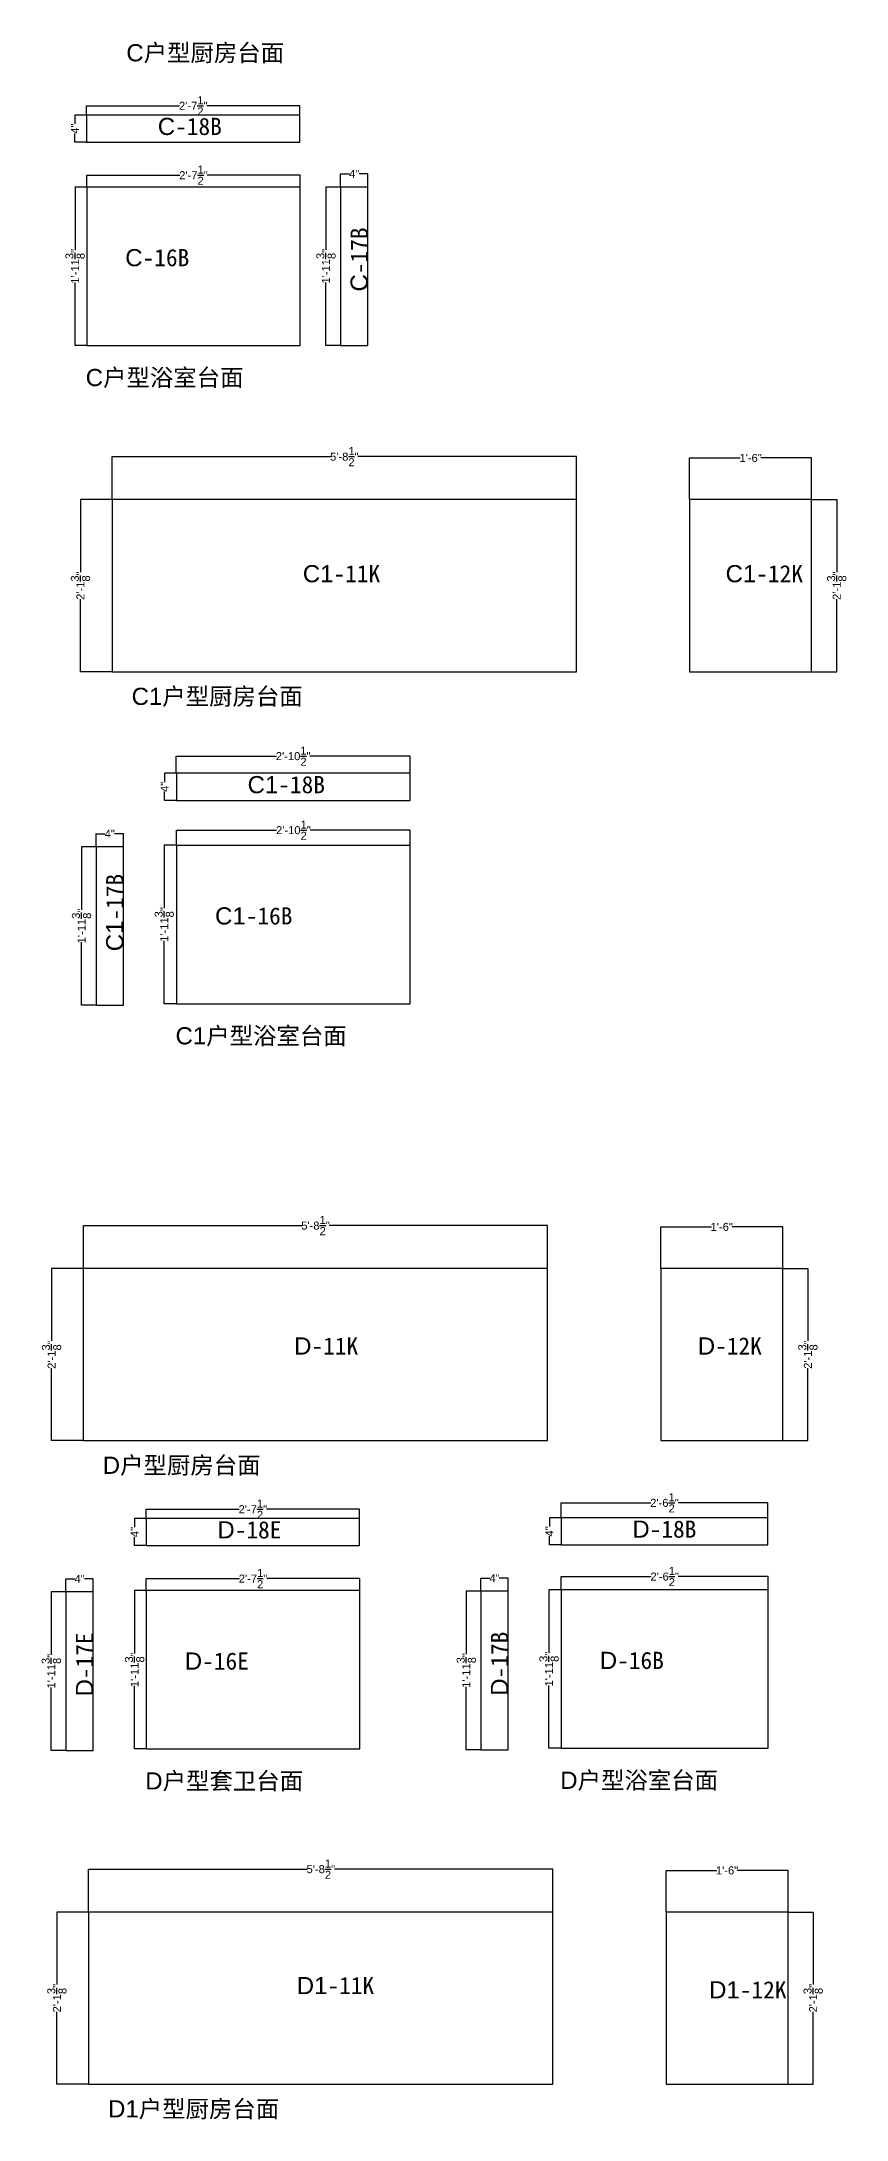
# Model space of a CAD drawing. Header units: inches. Extents: x -997106 to 39633, y -30199 to 1961.
# Drawn here: x 18442 to 21459, y -22111 to -14322 of the extents above; entities that cross this region are included whole.
import ezdxf

# ---------------------------------------------------------------- set-up
doc = ezdxf.new("R2010")
doc.units = ezdxf.units.IN
doc.header["$MEASUREMENT"] = 0
doc.layers.get('Defpoints').update_dxf_attribs({"color": 3})
doc.layers.add('编号', color=10, linetype='Continuous', plot=False)
doc.styles.get("Standard").update_dxf_attribs({"font": 'arial.ttf'})
doc.dimstyles.get("Standard").update_dxf_attribs({"dimtxt": 30, "dimasz": 1, "dimexe": 0.18, "dimexo": 0.0625, "dimgap": 0.09, "dimtad": 0, "dimtoh": 1, "dimdec": 4, "dimlfac": 0.03937, "dimzin": 0, "dimdsep": 46, "dimlunit": 4, "dimtxsty": 'Standard', "dimblk": 'ARCHTICK', "dimcen": 1, "dimadec": 0, "dimazin": 0, "dimtfac": 1, "dimtdec": 4, "dimtix": 1, "dimtofl": 0, "dimtmove": 2, "dimatfit": 3, "dimldrblk": 'ARCHTICK', "dimfxl": 1, "dimtolj": 1, "dimtzin": 0, "dimarcsym": 0})

# ---------------------------------------------------------------- blocks, each defined once
blk = doc.blocks.new('_ArchTick')
at = {"color": 0, "linetype": 'ByBlock', "const_width": 0.15}
blk.add_lwpolyline([(-0.5, -0.5), (0.5, 0.5)], dxfattribs=at)
blk = doc.blocks.new('*D322')
at = {"color": 0, "lineweight": -2, "transparency": 16777216}
for p, q in [((18707.1, -16039.2), (18707.1, -15878)), ((18707.1, -15878.2), (19526.2, -15878.2)), ((20447.1, -15878.2), (19628, -15878.2)), ((20447.1, -16039.2), (20447.1, -15878))]:
    blk.add_line(p, q, dxfattribs=at)
at = {"layer": 'Defpoints', "color": 0, "transparency": 16777216}
for p in [(20447.1, -15878.2), (18707.1, -16039.3), (20447.1, -16039.3)]:
    blk.add_point(p, dxfattribs=at)
at = {"color": 0, "lineweight": -2, "transparency": 16777216, "rotation": 180}
blk.add_blockref('_ArchTick', (18707.1, -15878.2), dxfattribs=at)
at = {"color": 0, "lineweight": -2, "transparency": 16777216}
blk.add_blockref('_ArchTick', (20447.1, -15878.2), dxfattribs=at)
at = {"color": 0, "transparency": 16777216, "insert": (19577.1, -15878.2), "char_height": 30, "attachment_point": 5}
blk.add_mtext('\\A1;5\'-8{\\H1x;\\S1/2;}"', dxfattribs=at)
blk = doc.blocks.new('*D323')
at = {"color": 0, "lineweight": -2, "transparency": 16777216}
for p, q in [((18707.1, -16039.3), (18587.9, -16039.3)), ((18588.1, -16039.3), (18588.1, -16310.7)), ((18588.1, -16684.3), (18588.1, -16412.9)), ((18707.1, -16684.3), (18587.9, -16684.3))]:
    blk.add_line(p, q, dxfattribs=at)
at = {"layer": 'Defpoints', "color": 0, "transparency": 16777216}
for p in [(18707.1, -16039.3), (18588.1, -16684.3), (18707.1, -16684.3)]:
    blk.add_point(p, dxfattribs=at)
at = {"color": 0, "lineweight": -2, "transparency": 16777216}
for p, rotation in [((18588.1, -16039.3), 90), ((18588.1, -16684.3), 270)]:
    blk.add_blockref('_ArchTick', p, dxfattribs=dict(at, rotation=rotation))
at = {"color": 0, "transparency": 16777216, "insert": (18588.1, -16361.8), "char_height": 30, "attachment_point": 5, "rotation": 90}
blk.add_mtext('\\A1;2\'-1{\\H1x;\\S3/8;}"', dxfattribs=at)
blk = doc.blocks.new('*D324')
at = {"color": 0, "lineweight": -2, "transparency": 16777216}
for p, q in [((20871.2, -16039.2), (20871.2, -15883)), ((20871.2, -15883.2), (21061.2, -15883.2)), ((21328.2, -15883.2), (21138.3, -15883.2)), ((21328.2, -16039.2), (21328.2, -15883))]:
    blk.add_line(p, q, dxfattribs=at)
at = {"layer": 'Defpoints', "color": 0, "transparency": 16777216}
for p in [(21328.2, -15883.2), (20871.2, -16039.3), (21328.2, -16039.3)]:
    blk.add_point(p, dxfattribs=at)
at = {"color": 0, "lineweight": -2, "transparency": 16777216, "rotation": 180}
blk.add_blockref('_ArchTick', (20871.2, -15883.2), dxfattribs=at)
at = {"color": 0, "lineweight": -2, "transparency": 16777216}
blk.add_blockref('_ArchTick', (21328.2, -15883.2), dxfattribs=at)
at = {"color": 0, "transparency": 16777216, "insert": (21099.7, -15883.2), "char_height": 30, "attachment_point": 5}
blk.add_mtext('\\A1;1\'-6"', dxfattribs=at)
blk = doc.blocks.new('*D325')
at = {"color": 0, "lineweight": -2, "transparency": 16777216}
for p, q in [((21328.3, -16039.3), (21422.7, -16039.3)), ((21422.5, -16039.3), (21422.5, -16310.7)), ((21422.5, -16684.3), (21422.5, -16412.9)), ((21328.3, -16684.3), (21422.7, -16684.3))]:
    blk.add_line(p, q, dxfattribs=at)
at = {"layer": 'Defpoints', "color": 0, "transparency": 16777216}
for p in [(21328.2, -16039.3), (21328.2, -16684.3), (21422.5, -16684.3)]:
    blk.add_point(p, dxfattribs=at)
at = {"color": 0, "lineweight": -2, "transparency": 16777216}
for p, rotation in [((21422.5, -16039.3), 90), ((21422.5, -16684.3), 270)]:
    blk.add_blockref('_ArchTick', p, dxfattribs=dict(at, rotation=rotation))
at = {"color": 0, "transparency": 16777216, "insert": (21422.5, -16361.8), "char_height": 30, "attachment_point": 5, "rotation": 90}
blk.add_mtext('\\A1;2\'-1{\\H1x;\\S3/8;}"', dxfattribs=at)
blk = doc.blocks.new('*D368')
at = {"color": 0, "lineweight": -2, "transparency": 16777216}
for p, q in [((18599, -18921.6), (18599, -18760.4)), ((18599, -18760.6), (19418.1, -18760.6)), ((20339, -18760.6), (19519.9, -18760.6)), ((20339, -18921.6), (20339, -18760.4))]:
    blk.add_line(p, q, dxfattribs=at)
at = {"layer": 'Defpoints', "color": 0, "transparency": 16777216}
for p in [(20339, -18760.6), (18599, -18921.7), (20339, -18921.7)]:
    blk.add_point(p, dxfattribs=at)
at = {"color": 0, "lineweight": -2, "transparency": 16777216, "rotation": 180}
blk.add_blockref('_ArchTick', (18599, -18760.6), dxfattribs=at)
at = {"color": 0, "lineweight": -2, "transparency": 16777216}
blk.add_blockref('_ArchTick', (20339, -18760.6), dxfattribs=at)
at = {"color": 0, "transparency": 16777216, "insert": (19469, -18760.6), "char_height": 30, "attachment_point": 5}
blk.add_mtext('\\A1;5\'-8{\\H1x;\\S1/2;}"', dxfattribs=at)
blk = doc.blocks.new('*D369')
at = {"color": 0, "lineweight": -2, "transparency": 16777216}
for p, q in [((18598.9, -18921.7), (18479.8, -18921.7)), ((18480, -18921.7), (18480, -19193.1)), ((18480, -19566.7), (18480, -19295.3)), ((18598.9, -19566.7), (18479.8, -19566.7))]:
    blk.add_line(p, q, dxfattribs=at)
at = {"layer": 'Defpoints', "color": 0, "transparency": 16777216}
for p in [(18599, -18921.7), (18480, -19566.7), (18599, -19566.7)]:
    blk.add_point(p, dxfattribs=at)
at = {"color": 0, "lineweight": -2, "transparency": 16777216}
for p, rotation in [((18480, -18921.7), 90), ((18480, -19566.7), 270)]:
    blk.add_blockref('_ArchTick', p, dxfattribs=dict(at, rotation=rotation))
at = {"color": 0, "transparency": 16777216, "insert": (18480, -19244.2), "char_height": 30, "attachment_point": 5, "rotation": 90}
blk.add_mtext('\\A1;2\'-1{\\H1x;\\S3/8;}"', dxfattribs=at)
blk = doc.blocks.new('*D370')
at = {"color": 0, "lineweight": -2, "transparency": 16777216}
for p, q in [((20763.1, -18921.6), (20763.1, -18765.4)), ((20763.1, -18765.6), (20953.1, -18765.6)), ((21220.1, -18765.6), (21030.2, -18765.6)), ((21220.1, -18921.6), (21220.1, -18765.4))]:
    blk.add_line(p, q, dxfattribs=at)
at = {"layer": 'Defpoints', "color": 0, "transparency": 16777216}
for p in [(21220.1, -18765.6), (20763.1, -18921.7), (21220.1, -18921.7)]:
    blk.add_point(p, dxfattribs=at)
at = {"color": 0, "lineweight": -2, "transparency": 16777216, "rotation": 180}
blk.add_blockref('_ArchTick', (20763.1, -18765.6), dxfattribs=at)
at = {"color": 0, "lineweight": -2, "transparency": 16777216}
blk.add_blockref('_ArchTick', (21220.1, -18765.6), dxfattribs=at)
at = {"color": 0, "transparency": 16777216, "insert": (20991.6, -18765.6), "char_height": 30, "attachment_point": 5}
blk.add_mtext('\\A1;1\'-6"', dxfattribs=at)
blk = doc.blocks.new('*D371')
at = {"color": 0, "lineweight": -2, "transparency": 16777216}
for p, q in [((21220.2, -18921.7), (21314.5, -18921.7)), ((21314.4, -18921.7), (21314.4, -19193.1)), ((21314.4, -19566.7), (21314.4, -19295.3)), ((21220.2, -19566.7), (21314.5, -19566.7))]:
    blk.add_line(p, q, dxfattribs=at)
at = {"layer": 'Defpoints', "color": 0, "transparency": 16777216}
for p in [(21220.1, -18921.7), (21220.1, -19566.7), (21314.4, -19566.7)]:
    blk.add_point(p, dxfattribs=at)
at = {"color": 0, "lineweight": -2, "transparency": 16777216}
for p, rotation in [((21314.4, -18921.7), 90), ((21314.4, -19566.7), 270)]:
    blk.add_blockref('_ArchTick', p, dxfattribs=dict(at, rotation=rotation))
at = {"color": 0, "transparency": 16777216, "insert": (21314.4, -19244.2), "char_height": 30, "attachment_point": 5, "rotation": 90}
blk.add_mtext('\\A1;2\'-1{\\H1x;\\S3/8;}"', dxfattribs=at)
blk = doc.blocks.new('*D408')
at = {"color": 0, "lineweight": -2, "transparency": 16777216}
for p, q in [((18618.9, -21334.3), (18618.9, -21173.1)), ((18618.9, -21173.3), (19438, -21173.3)), ((20358.9, -21173.3), (19539.8, -21173.3)), ((20358.9, -21334.3), (20358.9, -21173.1))]:
    blk.add_line(p, q, dxfattribs=at)
at = {"layer": 'Defpoints', "color": 0, "transparency": 16777216}
for p in [(20358.9, -21173.3), (18618.9, -21334.3), (20358.9, -21334.3)]:
    blk.add_point(p, dxfattribs=at)
at = {"color": 0, "lineweight": -2, "transparency": 16777216, "rotation": 180}
blk.add_blockref('_ArchTick', (18618.9, -21173.3), dxfattribs=at)
at = {"color": 0, "lineweight": -2, "transparency": 16777216}
blk.add_blockref('_ArchTick', (20358.9, -21173.3), dxfattribs=at)
at = {"color": 0, "transparency": 16777216, "insert": (19488.9, -21173.3), "char_height": 30, "attachment_point": 5}
blk.add_mtext('\\A1;5\'-8{\\H1x;\\S1/2;}"', dxfattribs=at)
blk = doc.blocks.new('*D409')
at = {"color": 0, "lineweight": -2, "transparency": 16777216}
for p, q in [((18618.8, -21334.3), (18499.7, -21334.3)), ((18499.9, -21334.3), (18499.9, -21605.7)), ((18499.9, -21979.3), (18499.9, -21707.9)), ((18618.8, -21979.3), (18499.7, -21979.3))]:
    blk.add_line(p, q, dxfattribs=at)
at = {"layer": 'Defpoints', "color": 0, "transparency": 16777216}
for p in [(18618.9, -21334.3), (18499.9, -21979.3), (18618.9, -21979.3)]:
    blk.add_point(p, dxfattribs=at)
at = {"color": 0, "lineweight": -2, "transparency": 16777216}
for p, rotation in [((18499.9, -21334.3), 90), ((18499.9, -21979.3), 270)]:
    blk.add_blockref('_ArchTick', p, dxfattribs=dict(at, rotation=rotation))
at = {"color": 0, "transparency": 16777216, "insert": (18499.9, -21656.8), "char_height": 30, "attachment_point": 5, "rotation": 90}
blk.add_mtext('\\A1;2\'-1{\\H1x;\\S3/8;}"', dxfattribs=at)
blk = doc.blocks.new('*D410')
at = {"color": 0, "lineweight": -2, "transparency": 16777216}
for p, q in [((20783, -21334.3), (20783, -21178)), ((20783, -21178.2), (20972.9, -21178.2)), ((21240, -21178.2), (21050, -21178.2)), ((21240, -21334.3), (21240, -21178))]:
    blk.add_line(p, q, dxfattribs=at)
at = {"layer": 'Defpoints', "color": 0, "transparency": 16777216}
for p in [(21240, -21178.2), (20783, -21334.3), (21240, -21334.3)]:
    blk.add_point(p, dxfattribs=at)
at = {"color": 0, "lineweight": -2, "transparency": 16777216, "rotation": 180}
blk.add_blockref('_ArchTick', (20783, -21178.2), dxfattribs=at)
at = {"color": 0, "lineweight": -2, "transparency": 16777216}
blk.add_blockref('_ArchTick', (21240, -21178.2), dxfattribs=at)
at = {"color": 0, "transparency": 16777216, "insert": (21011.5, -21178.2), "char_height": 30, "attachment_point": 5}
blk.add_mtext('\\A1;1\'-6"', dxfattribs=at)
blk = doc.blocks.new('*D411')
at = {"color": 0, "lineweight": -2, "transparency": 16777216}
for p, q in [((21240, -21334.3), (21334.4, -21334.3)), ((21334.2, -21334.3), (21334.2, -21605.7)), ((21334.2, -21979.3), (21334.2, -21707.9)), ((21240, -21979.3), (21334.4, -21979.3))]:
    blk.add_line(p, q, dxfattribs=at)
at = {"layer": 'Defpoints', "color": 0, "transparency": 16777216}
for p in [(21240, -21334.3), (21240, -21979.3), (21334.2, -21979.3)]:
    blk.add_point(p, dxfattribs=at)
at = {"color": 0, "lineweight": -2, "transparency": 16777216}
for p, rotation in [((21334.2, -21334.3), 90), ((21334.2, -21979.3), 270)]:
    blk.add_blockref('_ArchTick', p, dxfattribs=dict(at, rotation=rotation))
at = {"color": 0, "transparency": 16777216, "insert": (21334.2, -21656.8), "char_height": 30, "attachment_point": 5, "rotation": 90}
blk.add_mtext('\\A1;2\'-1{\\H1x;\\S3/8;}"', dxfattribs=at)
blk = doc.blocks.new('*D694')
at = {"color": 0, "lineweight": -2, "transparency": 16777216}
for p, q in [((18533.8, -20134), (18478.7, -20134)), ((18478.9, -20134), (18478.9, -20369.9)), ((18478.9, -20728), (18478.9, -20492.1)), ((18533.8, -20728), (18478.7, -20728))]:
    blk.add_line(p, q, dxfattribs=at)
at = {"layer": 'Defpoints', "color": 0, "transparency": 16777216}
for p in [(18533.9, -20134), (18478.9, -20728), (18533.9, -20728)]:
    blk.add_point(p, dxfattribs=at)
at = {"color": 0, "lineweight": -2, "transparency": 16777216}
for p, rotation in [((18478.9, -20134), 90), ((18478.9, -20728), 270)]:
    blk.add_blockref('_ArchTick', p, dxfattribs=dict(at, rotation=rotation))
at = {"color": 0, "transparency": 16777216, "insert": (18478.9, -20431), "char_height": 30, "attachment_point": 5, "rotation": 90}
blk.add_mtext('\\A1;1\'-11{\\H1x;\\S3/8;}"', dxfattribs=at)
blk = doc.blocks.new('*D695')
at = {"color": 0, "lineweight": -2, "transparency": 16777216}
for p, q in [((18533.9, -20133.9), (18533.9, -20084.7)), ((18533.9, -20084.9), (18566.9, -20084.9)), ((18635.9, -20084.9), (18602.8, -20084.9)), ((18635.9, -20133.9), (18635.9, -20084.7))]:
    blk.add_line(p, q, dxfattribs=at)
at = {"layer": 'Defpoints', "color": 0, "transparency": 16777216}
for p in [(18635.9, -20084.9), (18533.9, -20134), (18635.9, -20134)]:
    blk.add_point(p, dxfattribs=at)
at = {"color": 0, "lineweight": -2, "transparency": 16777216, "rotation": 180}
blk.add_blockref('_ArchTick', (18533.9, -20084.9), dxfattribs=at)
at = {"color": 0, "lineweight": -2, "transparency": 16777216}
blk.add_blockref('_ArchTick', (18635.9, -20084.9), dxfattribs=at)
at = {"color": 0, "transparency": 16777216, "insert": (18584.9, -20084.9), "char_height": 30, "attachment_point": 5}
blk.add_mtext('\\A1;4"', dxfattribs=at)
blk = doc.blocks.new('*D696')
at = {"color": 0, "lineweight": -2, "transparency": 16777216}
for p, q in [((18835, -20128.5), (18835, -20083.8)), ((18835, -20084), (19183.9, -20084)), ((19635, -20084), (19286.2, -20084)), ((19635, -20128.5), (19635, -20083.8))]:
    blk.add_line(p, q, dxfattribs=at)
at = {"layer": 'Defpoints', "color": 0, "transparency": 16777216}
for p in [(19635, -20084), (18835, -20128.6), (19635, -20128.6)]:
    blk.add_point(p, dxfattribs=at)
at = {"color": 0, "lineweight": -2, "transparency": 16777216, "rotation": 180}
blk.add_blockref('_ArchTick', (18835, -20084), dxfattribs=at)
at = {"color": 0, "lineweight": -2, "transparency": 16777216}
blk.add_blockref('_ArchTick', (19635, -20084), dxfattribs=at)
at = {"color": 0, "transparency": 16777216, "insert": (19235, -20084), "char_height": 30, "attachment_point": 5}
blk.add_mtext('\\A1;2\'-7{\\H1x;\\S1/2;}"', dxfattribs=at)
blk = doc.blocks.new('*D697')
at = {"color": 0, "lineweight": -2, "transparency": 16777216}
for p, q in [((18835, -20128.6), (18791, -20128.6)), ((18791.2, -20128.6), (18791.2, -20364.5)), ((18791.2, -20722.6), (18791.2, -20486.6)), ((18835, -20722.6), (18791, -20722.6))]:
    blk.add_line(p, q, dxfattribs=at)
at = {"layer": 'Defpoints', "color": 0, "transparency": 16777216}
for p in [(18835, -20128.6), (18791.2, -20722.6), (18835, -20722.6)]:
    blk.add_point(p, dxfattribs=at)
at = {"color": 0, "lineweight": -2, "transparency": 16777216}
for p, rotation in [((18791.2, -20128.6), 90), ((18791.2, -20722.6), 270)]:
    blk.add_blockref('_ArchTick', p, dxfattribs=dict(at, rotation=rotation))
at = {"color": 0, "transparency": 16777216, "insert": (18791.2, -20425.6), "char_height": 30, "attachment_point": 5, "rotation": 90}
blk.add_mtext('\\A1;1\'-11{\\H1x;\\S3/8;}"', dxfattribs=at)
blk = doc.blocks.new('*D698')
at = {"color": 0, "lineweight": -2, "transparency": 16777216}
for p, q in [((18834.2, -19858.4), (18790.6, -19858.4)), ((18790.8, -19858.4), (18790.8, -19891.5)), ((18790.8, -19960.4), (18790.8, -19927.4)), ((18834.2, -19960.4), (18790.6, -19960.4))]:
    blk.add_line(p, q, dxfattribs=at)
at = {"layer": 'Defpoints', "color": 0, "transparency": 16777216}
for p in [(18834.3, -19858.4), (18790.8, -19960.4), (18834.3, -19960.4)]:
    blk.add_point(p, dxfattribs=at)
at = {"color": 0, "lineweight": -2, "transparency": 16777216}
for p, rotation in [((18790.8, -19858.4), 90), ((18790.8, -19960.4), 270)]:
    blk.add_blockref('_ArchTick', p, dxfattribs=dict(at, rotation=rotation))
at = {"color": 0, "transparency": 16777216, "insert": (18790.8, -19909.4), "char_height": 30, "attachment_point": 5, "rotation": 90}
blk.add_mtext('\\A1;4"', dxfattribs=at)
blk = doc.blocks.new('*D699')
at = {"color": 0, "lineweight": -2, "transparency": 16777216}
for p, q in [((18834.3, -19858.4), (18834.3, -19823.6)), ((18834.3, -19823.8), (19183.1, -19823.8)), ((19634.3, -19823.8), (19285.4, -19823.8)), ((19634.3, -19858.4), (19634.3, -19823.6))]:
    blk.add_line(p, q, dxfattribs=at)
at = {"layer": 'Defpoints', "color": 0, "transparency": 16777216}
for p in [(18834.3, -19858.4), (19634.3, -19823.8), (19634.3, -19858.4)]:
    blk.add_point(p, dxfattribs=at)
at = {"color": 0, "lineweight": -2, "transparency": 16777216, "rotation": 180}
blk.add_blockref('_ArchTick', (18834.3, -19823.8), dxfattribs=at)
at = {"color": 0, "lineweight": -2, "transparency": 16777216}
blk.add_blockref('_ArchTick', (19634.3, -19823.8), dxfattribs=at)
at = {"color": 0, "transparency": 16777216, "insert": (19234.3, -19823.8), "char_height": 30, "attachment_point": 5}
blk.add_mtext('\\A1;2\'-7{\\H1x;\\S1/2;}"', dxfattribs=at)
blk = doc.blocks.new('*D1077')
at = {"color": 0, "lineweight": -2, "transparency": 16777216}
for p, q in [((20089, -20131.5), (20034, -20131.5)), ((20034.2, -20131.5), (20034.2, -20367.4)), ((20034.2, -20725.5), (20034.2, -20489.6)), ((20089, -20725.5), (20034, -20725.5))]:
    blk.add_line(p, q, dxfattribs=at)
at = {"layer": 'Defpoints', "color": 0, "transparency": 16777216}
for p in [(20089.1, -20131.5), (20034.2, -20725.5), (20089.1, -20725.5)]:
    blk.add_point(p, dxfattribs=at)
at = {"color": 0, "lineweight": -2, "transparency": 16777216}
for p, rotation in [((20034.2, -20131.5), 90), ((20034.2, -20725.5), 270)]:
    blk.add_blockref('_ArchTick', p, dxfattribs=dict(at, rotation=rotation))
at = {"color": 0, "transparency": 16777216, "insert": (20034.2, -20428.5), "char_height": 30, "attachment_point": 5, "rotation": 90}
blk.add_mtext('\\A1;1\'-11{\\H1x;\\S3/8;}"', dxfattribs=at)
blk = doc.blocks.new('*D1078')
at = {"color": 0, "lineweight": -2, "transparency": 16777216}
for p, q in [((20089.1, -20131.4), (20089.1, -20082.2)), ((20089.1, -20082.4), (20122.2, -20082.4)), ((20191.1, -20082.4), (20158, -20082.4)), ((20191.1, -20131.4), (20191.1, -20082.2))]:
    blk.add_line(p, q, dxfattribs=at)
at = {"layer": 'Defpoints', "color": 0, "transparency": 16777216}
for p in [(20191.1, -20082.4), (20089.1, -20131.5), (20191.1, -20131.5)]:
    blk.add_point(p, dxfattribs=at)
at = {"color": 0, "lineweight": -2, "transparency": 16777216, "rotation": 180}
blk.add_blockref('_ArchTick', (20089.1, -20082.4), dxfattribs=at)
at = {"color": 0, "lineweight": -2, "transparency": 16777216}
blk.add_blockref('_ArchTick', (20191.1, -20082.4), dxfattribs=at)
at = {"color": 0, "transparency": 16777216, "insert": (20140.1, -20082.4), "char_height": 30, "attachment_point": 5}
blk.add_mtext('\\A1;4"', dxfattribs=at)
blk = doc.blocks.new('*D1076')
at = {"color": 0, "lineweight": -2, "transparency": 16777216}
for p, q in [((20389.5, -19855.9), (20345.5, -19855.9)), ((20345.6, -19855.9), (20345.6, -19889)), ((20345.6, -19957.9), (20345.6, -19924.9)), ((20389.5, -19957.9), (20345.5, -19957.9))]:
    blk.add_line(p, q, dxfattribs=at)
at = {"layer": 'Defpoints', "color": 0, "transparency": 16777216}
for p in [(20389.5, -19855.9), (20345.6, -19957.9), (20389.5, -19957.9)]:
    blk.add_point(p, dxfattribs=at)
at = {"color": 0, "lineweight": -2, "transparency": 16777216}
for p, rotation in [((20345.6, -19855.9), 90), ((20345.6, -19957.9), 270)]:
    blk.add_blockref('_ArchTick', p, dxfattribs=dict(at, rotation=rotation))
at = {"color": 0, "transparency": 16777216, "insert": (20345.6, -19906.9), "char_height": 30, "attachment_point": 5, "rotation": 90}
blk.add_mtext('\\A1;4"', dxfattribs=at)
blk = doc.blocks.new('*D1079')
at = {"color": 0, "lineweight": -2, "transparency": 16777216}
for p, q in [((20389.5, -19854.2), (20389.5, -19799.8)), ((20389.5, -19800), (20725.9, -19800)), ((21164.5, -19800), (20828.2, -19800)), ((21164.5, -19855.9), (21164.5, -19799.8))]:
    blk.add_line(p, q, dxfattribs=at)
at = {"layer": 'Defpoints', "color": 0, "transparency": 16777216}
for p in [(20389.5, -19854.3), (21164.5, -19800), (21164.5, -19855.9)]:
    blk.add_point(p, dxfattribs=at)
at = {"color": 0, "lineweight": -2, "transparency": 16777216, "rotation": 180}
blk.add_blockref('_ArchTick', (20389.5, -19800), dxfattribs=at)
at = {"color": 0, "lineweight": -2, "transparency": 16777216}
blk.add_blockref('_ArchTick', (21164.5, -19800), dxfattribs=at)
at = {"color": 0, "transparency": 16777216, "insert": (20777, -19800), "char_height": 30, "attachment_point": 5}
blk.add_mtext('\\A1;2\'-6{\\H1x;\\S1/2;}"', dxfattribs=at)
blk = doc.blocks.new('*D1080')
at = {"color": 0, "lineweight": -2, "transparency": 16777216}
for p, q in [((20390.3, -20126), (20390.3, -20076.1)), ((20390.3, -20076.3), (20726.6, -20076.3)), ((21165.3, -20076.3), (20828.9, -20076.3)), ((21165.3, -20126), (21165.3, -20076.1))]:
    blk.add_line(p, q, dxfattribs=at)
at = {"layer": 'Defpoints', "color": 0, "transparency": 16777216}
for p in [(21165.3, -20076.3), (20390.3, -20126.1), (21165.3, -20126.1)]:
    blk.add_point(p, dxfattribs=at)
at = {"color": 0, "lineweight": -2, "transparency": 16777216, "rotation": 180}
blk.add_blockref('_ArchTick', (20390.3, -20076.3), dxfattribs=at)
at = {"color": 0, "lineweight": -2, "transparency": 16777216}
blk.add_blockref('_ArchTick', (21165.3, -20076.3), dxfattribs=at)
at = {"color": 0, "transparency": 16777216, "insert": (20777.8, -20076.3), "char_height": 30, "attachment_point": 5}
blk.add_mtext('\\A1;2\'-6{\\H1x;\\S1/2;}"', dxfattribs=at)
blk = doc.blocks.new('*D1081')
at = {"color": 0, "lineweight": -2, "transparency": 16777216}
for p, q in [((20390.2, -20126.1), (20343.9, -20126.1)), ((20344.1, -20126.1), (20344.1, -20362)), ((20344.1, -20720.1), (20344.1, -20484.2)), ((20390.2, -20720.1), (20343.9, -20720.1))]:
    blk.add_line(p, q, dxfattribs=at)
at = {"layer": 'Defpoints', "color": 0, "transparency": 16777216}
for p in [(20390.3, -20126.1), (20344.1, -20720.1), (20390.3, -20720.1)]:
    blk.add_point(p, dxfattribs=at)
at = {"color": 0, "lineweight": -2, "transparency": 16777216}
for p, rotation in [((20344.1, -20126.1), 90), ((20344.1, -20720.1), 270)]:
    blk.add_blockref('_ArchTick', p, dxfattribs=dict(at, rotation=rotation))
at = {"color": 0, "transparency": 16777216, "insert": (20344.1, -20423.1), "char_height": 30, "attachment_point": 5, "rotation": 90}
blk.add_mtext('\\A1;1\'-11{\\H1x;\\S3/8;}"', dxfattribs=at)
blk = doc.blocks.new('*D1268')
at = {"color": 0, "lineweight": -2, "transparency": 16777216}
for p, q in [((19563.2, -14867.4), (19508.1, -14867.4)), ((19508.3, -14867.4), (19508.3, -15103.3)), ((19508.3, -15461.4), (19508.3, -15225.5)), ((19563.2, -15461.4), (19508.1, -15461.4))]:
    blk.add_line(p, q, dxfattribs=at)
at = {"layer": 'Defpoints', "color": 0, "transparency": 16777216}
for p in [(19563.2, -14867.4), (19508.3, -15461.4), (19563.2, -15461.4)]:
    blk.add_point(p, dxfattribs=at)
at = {"color": 0, "lineweight": -2, "transparency": 16777216}
for p, rotation in [((19508.3, -14867.4), 90), ((19508.3, -15461.4), 270)]:
    blk.add_blockref('_ArchTick', p, dxfattribs=dict(at, rotation=rotation))
at = {"color": 0, "transparency": 16777216, "insert": (19508.3, -15164.4), "char_height": 30, "attachment_point": 5, "rotation": 90}
blk.add_mtext('\\A1;1\'-11{\\H1x;\\S3/8;}"', dxfattribs=at)
blk = doc.blocks.new('*D1269')
at = {"color": 0, "lineweight": -2, "transparency": 16777216}
for p, q in [((19563.2, -14867.3), (19563.2, -14818.1)), ((19563.2, -14818.3), (19596.3, -14818.3)), ((19665.2, -14818.3), (19632.2, -14818.3)), ((19665.2, -14867.3), (19665.2, -14818.1))]:
    blk.add_line(p, q, dxfattribs=at)
at = {"layer": 'Defpoints', "color": 0, "transparency": 16777216}
for p in [(19563.2, -14867.4), (19665.2, -14818.3), (19665.2, -14867.4)]:
    blk.add_point(p, dxfattribs=at)
at = {"color": 0, "lineweight": -2, "transparency": 16777216, "rotation": 180}
blk.add_blockref('_ArchTick', (19563.2, -14818.3), dxfattribs=at)
at = {"color": 0, "lineweight": -2, "transparency": 16777216}
blk.add_blockref('_ArchTick', (19665.2, -14818.3), dxfattribs=at)
at = {"color": 0, "transparency": 16777216, "insert": (19614.2, -14818.3), "char_height": 30, "attachment_point": 5}
blk.add_mtext('\\A1;4"', dxfattribs=at)
blk = doc.blocks.new('*D1270')
at = {"color": 0, "lineweight": -2, "transparency": 16777216}
for p, q in [((18611.7, -14867.6), (18611.7, -14822.9)), ((18611.7, -14823.1), (18960.6, -14823.1)), ((19411.7, -14823.1), (19062.9, -14823.1)), ((19411.7, -14867.6), (19411.7, -14822.9))]:
    blk.add_line(p, q, dxfattribs=at)
at = {"layer": 'Defpoints', "color": 0, "transparency": 16777216}
for p in [(18611.7, -14867.7), (19411.7, -14823.1), (19411.7, -14867.7)]:
    blk.add_point(p, dxfattribs=at)
at = {"color": 0, "lineweight": -2, "transparency": 16777216, "rotation": 180}
blk.add_blockref('_ArchTick', (18611.7, -14823.1), dxfattribs=at)
at = {"color": 0, "lineweight": -2, "transparency": 16777216}
blk.add_blockref('_ArchTick', (19411.7, -14823.1), dxfattribs=at)
at = {"color": 0, "transparency": 16777216, "insert": (19011.7, -14823.1), "char_height": 30, "attachment_point": 5}
blk.add_mtext('\\A1;2\'-7{\\H1x;\\S1/2;}"', dxfattribs=at)
blk = doc.blocks.new('*D1271')
at = {"color": 0, "lineweight": -2, "transparency": 16777216}
for p, q in [((18611.7, -14867.7), (18567.7, -14867.7)), ((18567.9, -14867.7), (18567.9, -15103.6)), ((18567.9, -15461.7), (18567.9, -15225.7)), ((18611.7, -15461.7), (18567.7, -15461.7))]:
    blk.add_line(p, q, dxfattribs=at)
at = {"layer": 'Defpoints', "color": 0, "transparency": 16777216}
for p in [(18611.7, -14867.7), (18567.9, -15461.7), (18611.7, -15461.7)]:
    blk.add_point(p, dxfattribs=at)
at = {"color": 0, "lineweight": -2, "transparency": 16777216}
for p, rotation in [((18567.9, -14867.7), 90), ((18567.9, -15461.7), 270)]:
    blk.add_blockref('_ArchTick', p, dxfattribs=dict(at, rotation=rotation))
at = {"color": 0, "transparency": 16777216, "insert": (18567.9, -15164.7), "char_height": 30, "attachment_point": 5, "rotation": 90}
blk.add_mtext('\\A1;1\'-11{\\H1x;\\S3/8;}"', dxfattribs=at)
blk = doc.blocks.new('*D1272')
at = {"color": 0, "lineweight": -2, "transparency": 16777216}
for p, q in [((18610.9, -14597.5), (18567.3, -14597.5)), ((18567.5, -14597.5), (18567.5, -14630.6)), ((18610.9, -14699.5), (18567.3, -14699.5)), ((18567.5, -14699.5), (18567.5, -14666.5))]:
    blk.add_line(p, q, dxfattribs=at)
at = {"layer": 'Defpoints', "color": 0, "transparency": 16777216}
for p in [(18611, -14597.5), (18567.5, -14699.5), (18611, -14699.5)]:
    blk.add_point(p, dxfattribs=at)
at = {"color": 0, "lineweight": -2, "transparency": 16777216}
for p, rotation in [((18567.5, -14597.5), 90), ((18567.5, -14699.5), 270)]:
    blk.add_blockref('_ArchTick', p, dxfattribs=dict(at, rotation=rotation))
at = {"color": 0, "transparency": 16777216, "insert": (18567.5, -14648.5), "char_height": 30, "attachment_point": 5, "rotation": 90}
blk.add_mtext('\\A1;4"', dxfattribs=at)
blk = doc.blocks.new('*D1273')
at = {"color": 0, "lineweight": -2, "transparency": 16777216}
for p, q in [((18611, -14597.5), (18611, -14562.7)), ((18611, -14562.9), (18959.9, -14562.9)), ((19411, -14562.9), (19062.2, -14562.9)), ((19411, -14597.5), (19411, -14562.7))]:
    blk.add_line(p, q, dxfattribs=at)
at = {"layer": 'Defpoints', "color": 0, "transparency": 16777216}
for p in [(19411, -14562.9), (18611, -14597.5), (19411, -14597.5)]:
    blk.add_point(p, dxfattribs=at)
at = {"color": 0, "lineweight": -2, "transparency": 16777216, "rotation": 180}
blk.add_blockref('_ArchTick', (18611, -14562.9), dxfattribs=at)
at = {"color": 0, "lineweight": -2, "transparency": 16777216}
blk.add_blockref('_ArchTick', (19411, -14562.9), dxfattribs=at)
at = {"color": 0, "transparency": 16777216, "insert": (19011, -14562.9), "char_height": 30, "attachment_point": 5}
blk.add_mtext('\\A1;2\'-7{\\H1x;\\S1/2;}"', dxfattribs=at)
blk = doc.blocks.new('*D1528')
at = {"color": 0, "lineweight": -2, "transparency": 16777216}
for p, q in [((18647.1, -17340.6), (18592, -17340.6)), ((18592.2, -17340.6), (18592.2, -17576.6)), ((18592.2, -17934.6), (18592.2, -17698.7)), ((18647.1, -17934.6), (18592, -17934.6))]:
    blk.add_line(p, q, dxfattribs=at)
at = {"layer": 'Defpoints', "color": 0, "transparency": 16777216}
for p in [(18647.1, -17340.6), (18592.2, -17934.6), (18647.1, -17934.6)]:
    blk.add_point(p, dxfattribs=at)
at = {"color": 0, "lineweight": -2, "transparency": 16777216}
for p, rotation in [((18592.2, -17340.6), 90), ((18592.2, -17934.6), 270)]:
    blk.add_blockref('_ArchTick', p, dxfattribs=dict(at, rotation=rotation))
at = {"color": 0, "transparency": 16777216, "insert": (18592.2, -17637.6), "char_height": 30, "attachment_point": 5, "rotation": 90}
blk.add_mtext('\\A1;1\'-11{\\H1x;\\S3/8;}"', dxfattribs=at)
blk = doc.blocks.new('*D1529')
at = {"color": 0, "lineweight": -2, "transparency": 16777216}
for p, q in [((18647.1, -17340.6), (18647.1, -17291.4)), ((18647.1, -17291.5), (18680.2, -17291.5)), ((18749.1, -17291.5), (18716.1, -17291.5)), ((18749.1, -17340.6), (18749.1, -17291.4))]:
    blk.add_line(p, q, dxfattribs=at)
at = {"layer": 'Defpoints', "color": 0, "transparency": 16777216}
for p in [(18749.1, -17291.5), (18647.1, -17340.6), (18749.1, -17340.6)]:
    blk.add_point(p, dxfattribs=at)
at = {"color": 0, "lineweight": -2, "transparency": 16777216, "rotation": 180}
blk.add_blockref('_ArchTick', (18647.1, -17291.5), dxfattribs=at)
at = {"color": 0, "lineweight": -2, "transparency": 16777216}
blk.add_blockref('_ArchTick', (18749.1, -17291.5), dxfattribs=at)
at = {"color": 0, "transparency": 16777216, "insert": (18698.1, -17291.5), "char_height": 30, "attachment_point": 5}
blk.add_mtext('\\A1;4"', dxfattribs=at)
blk = doc.blocks.new('*D1526')
at = {"color": 0, "lineweight": -2, "transparency": 16777216}
for p, q in [((18947.5, -17065.1), (18903.5, -17065.1)), ((18903.7, -17065.1), (18903.7, -17098.2)), ((18903.7, -17167.1), (18903.7, -17134)), ((18947.5, -17167.1), (18903.5, -17167.1))]:
    blk.add_line(p, q, dxfattribs=at)
at = {"layer": 'Defpoints', "color": 0, "transparency": 16777216}
for p in [(18947.5, -17065.1), (18903.7, -17167.1), (18947.5, -17167.1)]:
    blk.add_point(p, dxfattribs=at)
at = {"color": 0, "lineweight": -2, "transparency": 16777216}
for p, rotation in [((18903.7, -17065.1), 90), ((18903.7, -17167.1), 270)]:
    blk.add_blockref('_ArchTick', p, dxfattribs=dict(at, rotation=rotation))
at = {"color": 0, "transparency": 16777216, "insert": (18903.7, -17116.1), "char_height": 30, "attachment_point": 5, "rotation": 90}
blk.add_mtext('\\A1;4"', dxfattribs=at)
blk = doc.blocks.new('*D1527')
at = {"color": 0, "lineweight": -2, "transparency": 16777216}
for p, q in [((18948.2, -17335.2), (18901.9, -17335.2)), ((18902.1, -17335.2), (18902.1, -17571.1)), ((18902.1, -17929.2), (18902.1, -17693.3)), ((18948.2, -17929.2), (18901.9, -17929.2))]:
    blk.add_line(p, q, dxfattribs=at)
at = {"layer": 'Defpoints', "color": 0, "transparency": 16777216}
for p in [(18948.3, -17335.2), (18902.1, -17929.2), (18948.3, -17929.2)]:
    blk.add_point(p, dxfattribs=at)
at = {"color": 0, "lineweight": -2, "transparency": 16777216}
for p, rotation in [((18902.1, -17335.2), 90), ((18902.1, -17929.2), 270)]:
    blk.add_blockref('_ArchTick', p, dxfattribs=dict(at, rotation=rotation))
at = {"color": 0, "transparency": 16777216, "insert": (18902.1, -17632.2), "char_height": 30, "attachment_point": 5, "rotation": 90}
blk.add_mtext('\\A1;1\'-11{\\H1x;\\S3/8;}"', dxfattribs=at)
blk = doc.blocks.new('*D1530')
at = {"color": 0, "lineweight": -2, "transparency": 16777216}
for p, q in [((18947.5, -17065), (18947.5, -17000.7)), ((18947.5, -17000.9), (19322.7, -17000.9)), ((19823.5, -17000.9), (19448.4, -17000.9)), ((19823.5, -17065), (19823.5, -17000.7))]:
    blk.add_line(p, q, dxfattribs=at)
at = {"layer": 'Defpoints', "color": 0, "transparency": 16777216}
for p in [(19823.5, -17000.9), (18947.5, -17065.1), (19823.5, -17065.1)]:
    blk.add_point(p, dxfattribs=at)
at = {"color": 0, "lineweight": -2, "transparency": 16777216, "rotation": 180}
blk.add_blockref('_ArchTick', (18947.5, -17000.9), dxfattribs=at)
at = {"color": 0, "lineweight": -2, "transparency": 16777216}
blk.add_blockref('_ArchTick', (19823.5, -17000.9), dxfattribs=at)
at = {"color": 0, "transparency": 16777216, "insert": (19385.5, -17000.9), "char_height": 30, "attachment_point": 5}
blk.add_mtext('\\A1;2\'-10{\\H1x;\\S1/2;}"', dxfattribs=at)
blk = doc.blocks.new('*D1531')
at = {"color": 0, "lineweight": -2, "transparency": 16777216}
for p, q in [((18948.3, -17335.2), (18948.3, -17278.1)), ((18948.3, -17278.3), (19323.5, -17278.3)), ((19824.3, -17278.3), (19449.1, -17278.3)), ((19824.3, -17335.2), (19824.3, -17278.1))]:
    blk.add_line(p, q, dxfattribs=at)
at = {"layer": 'Defpoints', "color": 0, "transparency": 16777216}
for p in [(19824.3, -17278.3), (18948.3, -17335.2), (19824.3, -17335.2)]:
    blk.add_point(p, dxfattribs=at)
at = {"color": 0, "lineweight": -2, "transparency": 16777216, "rotation": 180}
blk.add_blockref('_ArchTick', (18948.3, -17278.3), dxfattribs=at)
at = {"color": 0, "lineweight": -2, "transparency": 16777216}
blk.add_blockref('_ArchTick', (19824.3, -17278.3), dxfattribs=at)
at = {"color": 0, "transparency": 16777216, "insert": (19386.3, -17278.3), "char_height": 30, "attachment_point": 5}
blk.add_mtext('\\A1;2\'-10{\\H1x;\\S1/2;}"', dxfattribs=at)

msp = doc.modelspace()

# ---------------------------------------------------------------- linework, layer by layer
for points in [[(18611.00804, -14699.52463), (19411.00804, -14699.52463), (19411.00804, -14597.52463), (18611.00804, -14597.52463)], [(18611.74133, -15461.657), (19411.74133, -15461.657), (19411.74133, -14867.657), (18611.74133, -14867.657)], [(19563.24722, -15461.41051), (19665.24722, -15461.41051), (19665.24722, -14867.41051), (19563.24722, -14867.41051)], [(18707.12789, -16684.28067), (20447.12789, -16684.28067), (20447.12789, -16039.28067), (18707.12789, -16039.28067)], [(20871.24204, -16684.28067), (21328.24204, -16684.28067), (21328.24204, -16039.28067), (20871.24204, -16039.28067)], [(18947.54931, -17167.1029), (19823.54931, -17167.1029), (19823.54931, -17065.1029), (18947.54931, -17065.1029)], [(18647.12494, -17934.64676), (18749.12494, -17934.64676), (18749.12494, -17340.64676), (18647.12494, -17340.64676)], [(18948.2826, -17929.23527), (19824.2826, -17929.23527), (19824.2826, -17335.23527), (18948.2826, -17335.23527)], [(18598.99308, -19566.66862), (20338.99308, -19566.66862), (20338.99308, -18921.66862), (18598.99308, -18921.66862)], [(20763.10723, -19566.66862), (21220.10723, -19566.66862), (21220.10723, -18921.66862), (20763.10723, -18921.66862)], [(18834.2898, -19960.41939), (19634.2898, -19960.41939), (19634.2898, -19858.41939), (18834.2898, -19858.41939)], [(20389.53105, -19957.93803), (21164.53105, -19957.93803), (21164.53105, -19855.93803), (20389.53105, -19855.93803)], [(18533.86543, -20727.96325), (18635.86543, -20727.96325), (18635.86543, -20133.96325), (18533.86543, -20133.96325)], [(18835.02308, -20722.55176), (19635.02308, -20722.55176), (19635.02308, -20128.55176), (18835.02308, -20128.55176)], [(20089.10668, -20725.48189), (20191.10668, -20725.48189), (20191.10668, -20131.48189), (20089.10668, -20131.48189)], [(20390.26434, -20720.0704), (21165.26434, -20720.0704), (21165.26434, -20126.0704), (20390.26434, -20126.0704)], [(18618.86049, -21979.31501), (20358.86049, -21979.31501), (20358.86049, -21334.31501), (18618.86049, -21334.31501)], [(20782.97464, -21979.31501), (21239.97464, -21979.31501), (21239.97464, -21334.31501), (20782.97464, -21334.31501)]]:
    msp.add_lwpolyline(points, close=True)

# ---------------------------------------------------------------- texts
at = {"char_height": 64.3508622, "attachment_point": 1}
for s, insert in [('C{\\fSimSun|b0|i0|c134|p2;户型厨房台面}', (18760.02789, -14331.90302)), ('C{\\fSimSun|b0|i0|c134|p2;户型浴室台面}', (18607.93609, -15549.37386)), ('C1{\\fSimSun|b0|i0|c134|p2;户型厨房台面}', (18779.89529, -16744.5494)), ('C1{\\fSimSun|b0|i0|c134|p2;户型浴室台面}', (18944.47736, -18016.95213)), ('D{\\fSimSun|b0|i0|c134|p2;户型厨房台面}', (18671.76048, -19626.93736)), ('D{\\fSimSun|b0|i0|c134|p2;户型浴室台面}', (20386.4591, -20807.78726)), ('D{\\fSimSun|b0|i0|c134|p2;户型套卫台面}', (18831.21785, -20810.26862)), ('D1{\\fSimSun|b0|i0|c134|p2;户型厨房台面}', (18691.62789, -22039.58374))]:
    msp.add_mtext(s, dxfattribs=dict(at, insert=insert))
at = {"layer": '编号', "char_height": 64.3508622, "attachment_point": 1}
for s, insert in [('C{\\fSimSun|b0|i0|c134|p2;-18B}', (18878.01759, -14607.97151)), ('C{\\fSimSun|b0|i0|c134|p2;-16B}', (18756.08554, -15100.04276)), ('C1{\\fSimSun|b0|i0|c134|p2;-11K}', (19421.52716, -16284.72702)), ('C1{\\fSimSun|b0|i0|c134|p2;-12K}', (21006.06823, -16284.72702)), ('C1{\\fSimSun|b0|i0|c134|p2;-18B}', (19214.55886, -17075.54978)), ('C1{\\fSimSun|b0|i0|c134|p2;-16B}', (19092.62681, -17567.62104)), ('D{\\fSimSun|b0|i0|c134|p2;-11K}', (19389.04115, -19179.81776)), ('D{\\fSimSun|b0|i0|c134|p2;-12K}', (20901.83668, -19179.81776)), ('D{\\fSimSun|b0|i0|c134|p2;-18E}', (19101.29934, -19868.86627)), ('D{\\fSimSun|b0|i0|c134|p2;-18B}', (20656.5406, -19866.38491)), ('D{\\fSimSun|b0|i0|c134|p2;-16E}', (18979.36729, -20360.93753)), ('D{\\fSimSun|b0|i0|c134|p2;-16B}', (20534.60855, -20358.45617)), ('D1{\\fSimSun|b0|i0|c134|p2;-11K}', (19398.85726, -21577.40115)), ('D1{\\fSimSun|b0|i0|c134|p2;-12K}', (20944.32988, -21593.32208))]:
    msp.add_mtext(s, dxfattribs=dict(at, insert=insert))
at = {"layer": '编号', "char_height": 64.3508622, "attachment_point": 1, "rotation": 90}
for s, insert in [('C{\\fSimSun|b0|i0|c134|p2;-17B}', (19600.63298, -15259.07984)), ('C1{\\fSimSun|b0|i0|c134|p2;-17B}', (18684.51071, -17732.31608)), ('D{\\fSimSun|b0|i0|c134|p2;-17E}', (18571.25119, -20525.63257)), ('D{\\fSimSun|b0|i0|c134|p2;-17B}', (20126.49245, -20523.15122))]:
    msp.add_mtext(s, dxfattribs=dict(at, insert=insert))

# ---------------------------------------------------------------- dimensions: what is measured, and where the dimension line sits
for base, p1, p2, picture, middle in [((19411.00804, -14562.89619), (18611.00804, -14597.52463), (19411.00804, -14597.52463), '*D1273', (19011.00804, -14562.89619)), ((19411.74133, -14823.09017), (18611.74133, -14867.657), (19411.74133, -14867.657), '*D1270', (19011.74133, -14823.09017)), ((19665.24722, -14818.30965), (19563.24722, -14867.41051), (19665.24722, -14867.41051), '*D1269', (19614.24722, -14818.30965)), ((20447.12789, -15878.2179), (18707.12789, -16039.28067), (20447.12789, -16039.28067), '*D322', (19577.12789, -15878.2179)), ((21328.24204, -15883.18124), (20871.24204, -16039.28067), (21328.24204, -16039.28067), '*D324', (21099.74204, -15883.18124)), ((19823.54931, -17000.88882), (18947.54931, -17065.1029), (19823.54931, -17065.1029), '*D1530', (19385.54931, -17000.88882)), ((18749.12494, -17291.5459), (18647.12494, -17340.64676), (18749.12494, -17340.64676), '*D1529', (18698.12494, -17291.5459)), ((19824.2826, -17278.32339), (18948.2826, -17335.23527), (19824.2826, -17335.23527), '*D1531', (19386.2826, -17278.32339)), ((20338.99308, -18760.60586), (18598.99308, -18921.66862), (20338.99308, -18921.66862), '*D368', (19468.99308, -18760.60586)), ((21220.10723, -18765.5692), (20763.10723, -18921.66862), (21220.10723, -18921.66862), '*D370', (20991.60723, -18765.5692)), ((21164.5310503251, -19800.0214261495), (20389.5310503251, -19854.2808327984), (21164.5310503251, -19855.9380325325), '*D1079', (20777.0310503251, -19800.0214261495)), ((19634.2898, -19823.79095), (18834.2898, -19858.41939), (19634.2898, -19858.41939), '*D699', (19234.2898, -19823.79095)), ((18635.86543, -20084.86239), (18533.86543, -20133.96325), (18635.86543, -20133.96325), '*D695', (18584.86543, -20084.86239)), ((19635.02308, -20083.98494), (18835.02308, -20128.55176), (19635.02308, -20128.55176), '*D696', (19235.02308, -20083.98494)), ((20191.10668, -20082.38103), (20089.10668, -20131.48189), (20191.10668, -20131.48189), '*D1078', (20140.10668, -20082.38103)), ((21165.2643366403, -20076.2512429779), (20390.2643366403, -20126.070404679), (21165.2643366403, -20126.070404679), '*D1080', (20777.7643366403, -20076.2512429779)), ((20358.86049, -21173.25224), (18618.86049, -21334.31501), (20358.86049, -21334.31501), '*D408', (19488.86049, -21173.25224)), ((21239.97464, -21178.21558), (20782.97464, -21334.31501), (21239.97464, -21334.31501), '*D410', (21011.47464, -21178.21558))]:
    dim = msp.add_linear_dim(base=base, p1=p1, p2=p2, dimstyle='Standard')
    dim.commit()
    dim.dimension.update_dxf_attribs({"geometry": picture, "text_midpoint": middle})
for base, p1, p2, picture, middle in [((18567.47229, -14699.52463), (18611.00804, -14597.52463), (18611.00804, -14699.52463), '*D1272', (18567.47229, -14648.52463)), ((18567.92172, -15461.657), (18611.74133, -14867.657), (18611.74133, -15461.657), '*D1271', (18567.92172, -15164.657)), ((19508.30152, -15461.41051), (19563.24722, -14867.41051), (19563.24722, -15461.41051), '*D1268', (19508.30152, -15164.41051)), ((18588.1192945131, -16684.2806660332), (18707.1278889019, -16039.2806660331), (18707.1278889019, -16684.2806660332), '*D323', (18588.1192945131, -16361.7806660332)), ((21422.4920190138, -16684.2806660332), (21328.2420393891, -16039.2806660331), (21328.2420393891, -16684.2806660332), '*D325', (21422.4920190138, -16361.7806660332)), ((18903.66131, -17167.1029), (18947.54931, -17065.1029), (18947.54931, -17167.1029), '*D1526', (18903.66131, -17116.1029)), ((18592.17925, -17934.64676), (18647.12494, -17340.64676), (18647.12494, -17934.64676), '*D1528', (18592.17925, -17637.64676)), ((18902.08698, -17929.23527), (18948.2826, -17335.23527), (18948.2826, -17929.23527), '*D1527', (18902.08698, -17632.23527)), ((18479.9844850002, -19566.668621363), (18598.993079389, -18921.668621363), (18598.993079389, -19566.668621363), '*D369', (18479.9844850002, -19244.168621363)), ((21314.3572095009, -19566.668621363), (21220.1072298762, -18921.668621363), (21220.1072298762, -19566.668621363), '*D371', (21314.3572095009, -19244.168621363)), ((18790.75404, -19960.41939), (18834.2898, -19858.41939), (18834.2898, -19960.41939), '*D698', (18790.75404, -19909.41939)), ((20345.64305, -19957.93803), (20389.53105, -19855.93803), (20389.53105, -19957.93803), '*D1076', (20345.64305, -19906.93803)), ((18478.91973, -20727.96325), (18533.86543, -20133.96325), (18533.86543, -20727.96325), '*D694', (18478.91973, -20430.96325)), ((18791.20347, -20722.55176), (18835.02308, -20128.55176), (18835.02308, -20722.55176), '*D697', (18791.20347, -20425.55176)), ((20034.16099, -20725.48189), (20089.10668, -20131.48189), (20089.10668, -20725.48189), '*D1077', (20034.16099, -20428.48189)), ((20344.06872, -20720.0704), (20390.26434, -20126.0704), (20390.26434, -20720.0704), '*D1081', (20344.06872, -20423.0704)), ((18499.8518909225, -21979.3150056657), (18618.8604853112, -21334.3150056657), (18618.8604853112, -21979.3150056657), '*D409', (18499.8518909224, -21656.8150056657)), ((21334.2246154231, -21979.3150056657), (21239.9746357984, -21334.3150056657), (21239.9746357984, -21979.3150056657), '*D411', (21334.2246154231, -21656.8150056657))]:
    dim = msp.add_linear_dim(base=base, p1=p1, p2=p2, angle=90, dimstyle='Standard')
    dim.commit()
    dim.dimension.update_dxf_attribs({"geometry": picture, "text_midpoint": middle})

doc.saveas('drawing.dxf')
